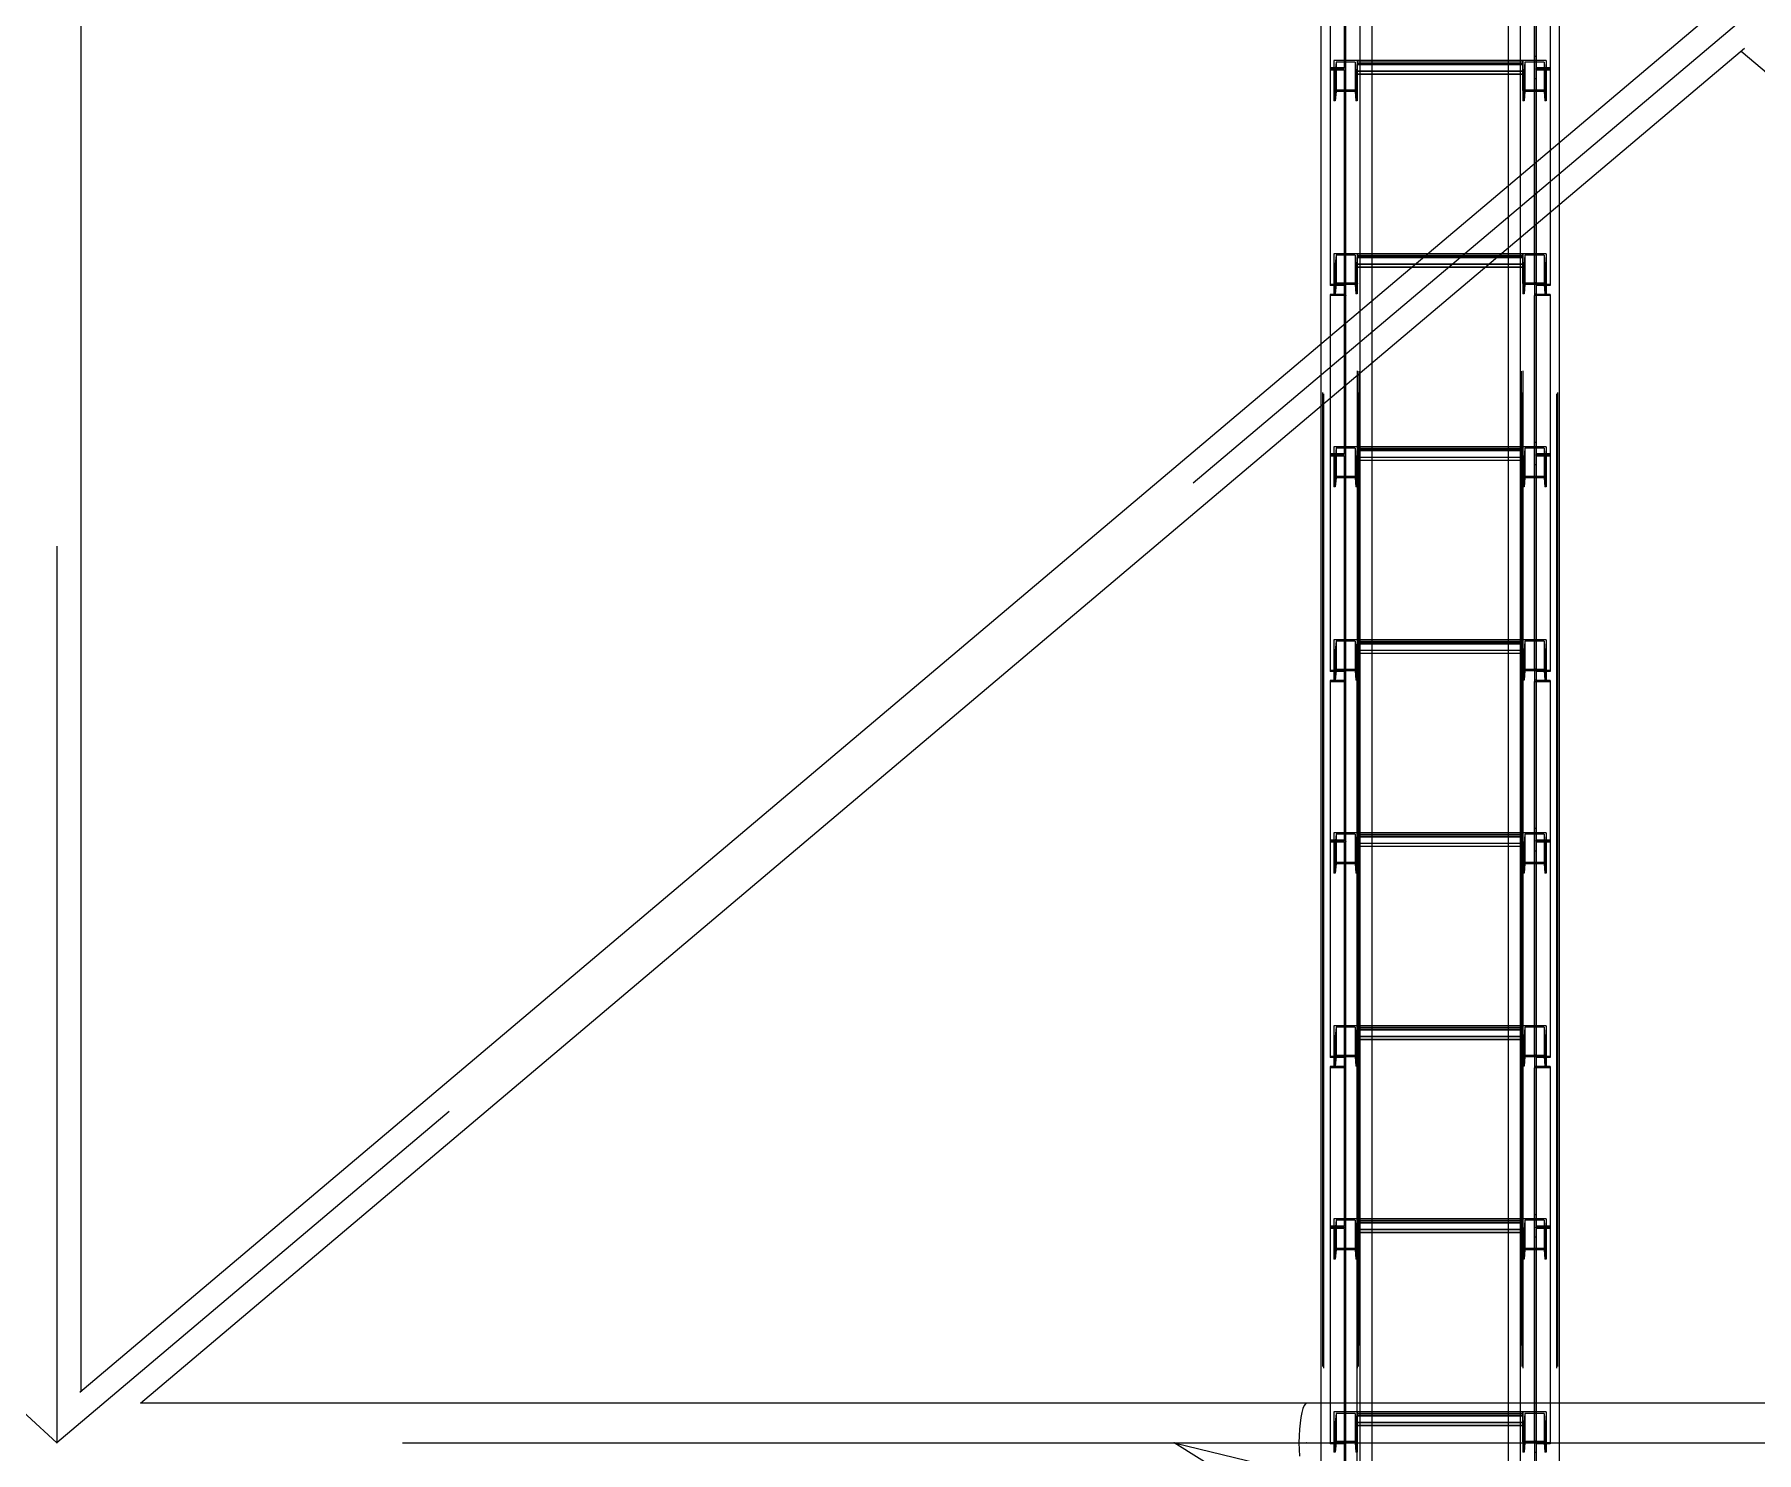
# Model space of a CAD drawing. Header units: millimetres. Extents: x 150209.93 to 150215.05, y 136675.65 to 136679.93.
# Drawn here: x 150210.5993 to 150210.7762, y 136676.4997 to 136676.6453 of the extents above; entities that cross this region are included whole.
import ezdxf

# ---------------------------------------------------------------- set-up
doc = ezdxf.new("R2010")
doc.units = ezdxf.units.MM
doc.header["$LTSCALE"] = 0.25
for name, pattern in [('CENTER', [50.8, 31.75, -6.35, 6.35, -6.35]), ('XKITLINE00', [0]), ('XKITLINE02', [4, 2, -2]), ('XKITLINE03', [6, 3, -1, 1, -1])]:
    doc.linetypes.add(name, pattern=pattern)

# ---------------------------------------------------------------- blocks, each defined once
blk = doc.blocks.new('çatıı')
at = {"color": 116, "linetype": 'XKITLINE02', "true_color": 0x136734}
for p, q in [((9034.61, 5900.27), (9034.61, 4257.56)), ((9035.46, 5900.09), (9035.46, 4257.75)), ((9118.76, 5900.09), (9118.76, 4257.75)), ((9119.61, 5900.27), (9119.61, 4257.56)), ((9015.93, 5889.26), (9015.93, 4290.38)), ((9016.78, 5889.26), (9016.78, 4263.02)), ((9035.08, 5889.26), (9035.08, 4263.02)), ((9118.31, 5889.26), (9118.31, 4301.37)), ((9119.16, 5889.26), (9119.16, 4263.02)), ((9137.46, 5889.26), (9137.46, 4263.02)), ((9017.31, 5888.53), (9017.31, 4262.57)), ((9034.55, 5888.53), (9034.54, 4262.57)), ((9119.69, 5888.53), (9119.69, 4262.57)), ((9136.93, 5888.53), (9136.92, 4262.57)), ((9112.11, 5857.04), (9112.11, 4260.27)), ((9042.11, 5840.34), (9042.11, 4260.16)), ((9020.63, 5137.82), (9020.63, 5055.26)), ((9027.83, 5143.68), (9027.83, 5055.91)), ((9028.63, 5143.68), (9028.63, 5055.26)), ((9125.61, 5143.68), (9125.61, 5055.26)), ((9126.41, 5143.68), (9126.41, 5055.91)), ((9133.61, 5137.82), (9133.61, 5055.26)), ((9022.63, 5059.61), (9022.63, 5054.17)), ((9034.63, 5059.61), (9022.63, 5059.61)), ((9022.63, 5059.61), (9022.63, 5044.42)), ((9023.69, 5058.92), (9023.31, 5054.17)), ((9033.57, 5058.92), (9023.69, 5058.92)), ((9023.69, 5058.92), (9023.69, 5043.73)), ((9028.63, 5061.78), (9027.83, 5061.78)), ((9033.57, 5058.92), (9033.95, 5054.17)), ((9033.57, 5058.92), (9033.57, 5043.73)), ((9034.63, 5059.61), (9034.63, 5054.17)), ((9034.63, 5059.61), (9034.63, 5044.42)), ((9034.63, 5059.61), (9034.63, 5052.54)), ((9042.11, 5059.61), (9034.63, 5059.61)), ((9119.61, 5058.78), (9034.63, 5058.78)), ((9042.11, 5057.99), (9034.63, 5057.99)), ((9119.61, 5059.61), (9112.11, 5059.61)), ((9119.61, 5057.99), (9112.11, 5057.99)), ((9119.61, 5059.61), (9119.61, 5052.54)), ((9119.61, 5059.61), (9119.61, 5044.42)), ((9119.61, 5059.61), (9119.61, 5054.17)), ((9131.61, 5059.61), (9119.61, 5059.61)), ((9120.67, 5058.92), (9120.29, 5054.17)), ((9120.67, 5058.92), (9120.67, 5043.73)), ((9130.55, 5058.92), (9120.67, 5058.92)), ((9125.61, 5061.78), (9125.61, 5055.26)), ((9126.41, 5061.78), (9125.61, 5061.78)), ((9126.41, 5061.78), (9126.41, 5055.91)), ((9130.55, 5058.92), (9130.55, 5043.73)), ((9130.55, 5058.92), (9130.93, 5054.17)), ((9131.61, 5059.61), (9131.61, 5044.42)), ((9131.61, 5059.61), (9131.61, 5054.17)), ((9027.83, 5055.91), (9020.63, 5055.91)), ((9028.63, 5055.26), (9020.63, 5055.26)), ((9020.63, 5055.26), (9020.63, 5054.76)), ((9028.63, 5055.26), (9020.63, 5055.26)), ((9020.63, 5055.26), (9020.63, 4944.27)), ((9027.83, 5054.76), (9020.63, 5054.76)), ((9023.31, 5054.17), (9022.63, 5054.17)), ((9022.63, 5054.17), (9022.63, 5038.97)), ((9023.31, 5054.17), (9023.31, 5038.97)), ((9027.83, 5054.76), (9027.83, 5050.26)), ((9027.83, 5054.76), (9027.83, 4939.77)), ((9028.63, 5050.26), (9027.83, 5050.26)), ((9028.63, 5055.26), (9028.63, 4939.77)), ((9034.63, 5054.17), (9033.95, 5054.17)), ((9033.95, 5054.17), (9033.95, 5038.97)), ((9119.61, 5057.44), (9034.63, 5057.44)), ((9034.63, 5054.17), (9034.63, 5038.97)), ((9119.61, 5054.17), (9034.63, 5054.17)), ((9119.61, 5054.07), (9034.63, 5054.07)), ((9119.61, 5052.63), (9034.63, 5052.63)), ((9042.11, 5052.54), (9034.63, 5052.54)), ((9119.61, 5052.54), (9112.11, 5052.54)), ((9119.61, 5054.17), (9119.61, 5038.97)), ((9120.29, 5054.17), (9119.61, 5054.17)), ((9120.29, 5054.17), (9120.29, 5038.97)), ((9133.61, 5055.26), (9125.61, 5055.26)), ((9125.61, 5055.26), (9125.61, 4939.77)), ((9133.61, 5055.26), (9125.61, 5055.26)), ((9126.41, 5050.26), (9125.61, 5050.26)), ((9133.61, 5055.91), (9126.41, 5055.91)), ((9126.41, 5054.76), (9126.41, 4939.77)), ((9133.61, 5054.76), (9126.41, 5054.76)), ((9130.93, 5054.17), (9130.93, 5038.97)), ((9131.61, 5054.17), (9130.93, 5054.17)), ((9131.61, 5054.17), (9131.61, 5038.97)), ((9133.61, 5055.91), (9133.61, 5055.26)), ((9133.61, 5055.26), (9133.61, 4944.27)), ((9022.63, 5044.42), (9022.63, 5038.97)), ((9034.63, 5044.42), (9022.63, 5044.42)), ((9023.69, 5043.73), (9023.31, 5038.97)), ((9033.57, 5043.73), (9023.69, 5043.73)), ((9028.63, 5044.42), (9028.63, 4944.77)), ((9033.57, 5043.73), (9033.95, 5038.97)), ((9034.63, 5044.42), (9034.63, 5038.97)), ((9119.61, 5044.42), (9119.61, 5038.97)), ((9131.61, 5044.42), (9119.61, 5044.42)), ((9120.67, 5043.73), (9120.29, 5038.97)), ((9130.55, 5043.73), (9120.67, 5043.73)), ((9130.55, 5043.73), (9130.93, 5038.97)), ((9131.61, 5044.42), (9131.61, 5038.97)), ((9023.31, 5038.97), (9022.63, 5038.97)), ((9034.63, 5038.97), (9033.95, 5038.97)), ((9120.29, 5038.97), (9119.61, 5038.97)), ((9131.61, 5038.97), (9130.93, 5038.97)), ((9138.31, 5017.41), (9138.31, 4985.53)), ((9118.31, 5000.52), (9118.31, 4968.64)), ((9112.11, 4995.29), (9112.11, 4963.41)), ((9022.63, 4960.54), (9022.63, 4955.09)), ((9034.63, 4960.54), (9022.63, 4960.54)), ((9022.63, 4960.54), (9022.63, 4939.9)), ((9023.31, 4955.09), (9022.63, 4955.09)), ((9023.69, 4959.84), (9023.31, 4955.09)), ((9023.31, 4955.09), (9023.31, 4939.9)), ((9033.57, 4959.84), (9023.69, 4959.84)), ((9023.69, 4959.84), (9023.69, 4944.65)), ((9033.57, 4959.84), (9033.95, 4955.09)), ((9033.57, 4959.84), (9033.57, 4944.65)), ((9034.63, 4955.09), (9033.95, 4955.09)), ((9033.95, 4955.09), (9033.95, 4939.9)), ((9034.63, 4960.54), (9034.63, 4955.09)), ((9034.63, 4960.54), (9034.63, 4939.9)), ((9034.63, 4960.54), (9034.63, 4953.46)), ((9042.11, 4960.54), (9034.63, 4960.54)), ((9119.61, 4959.7), (9034.63, 4959.7)), ((9042.11, 4958.91), (9034.63, 4958.91)), ((9119.61, 4958.36), (9034.63, 4958.36)), ((9119.61, 4955.09), (9034.63, 4955.09)), ((9119.61, 4955), (9034.63, 4955)), ((9119.61, 4953.55), (9034.63, 4953.55)), ((9042.11, 4953.46), (9034.63, 4953.46)), ((9100.33, 4953.46), (9062.56, 4953.46)), ((9106.78, 4958.91), (9069.01, 4958.91)), ((9108.71, 4960.54), (9070.94, 4960.54)), ((9119.61, 4960.54), (9112.11, 4960.54)), ((9119.61, 4958.91), (9112.11, 4958.91)), ((9119.61, 4953.46), (9112.11, 4953.46)), ((9119.61, 4960.54), (9119.61, 4953.46)), ((9119.61, 4960.54), (9119.61, 4945.35)), ((9119.61, 4960.54), (9119.61, 4955.09)), ((9131.61, 4960.54), (9119.61, 4960.54)), ((9119.61, 4955.09), (9119.61, 4939.9)), ((9120.29, 4955.09), (9119.61, 4955.09)), ((9120.67, 4959.84), (9120.29, 4955.09)), ((9120.29, 4955.09), (9120.29, 4939.9)), ((9120.67, 4959.84), (9120.67, 4944.65)), ((9130.55, 4959.84), (9120.67, 4959.84)), ((9130.55, 4959.84), (9130.55, 4944.65)), ((9130.55, 4959.84), (9130.93, 4955.09)), ((9130.93, 4955.09), (9130.93, 4939.9)), ((9131.61, 4955.09), (9130.93, 4955.09)), ((9131.61, 4960.54), (9131.61, 4945.35)), ((9131.61, 4960.54), (9131.61, 4955.09)), ((9131.61, 4955.09), (9131.61, 4939.9)), ((9028.63, 4944.77), (9020.63, 4944.77)), ((9027.83, 4944.27), (9020.63, 4944.27)), ((9034.63, 4945.35), (9022.63, 4945.35)), ((9023.69, 4944.65), (9023.31, 4939.9)), ((9033.57, 4944.65), (9023.69, 4944.65)), ((9028.63, 4945.53), (9027.83, 4945.53)), ((9027.83, 4945.53), (9027.83, 4939.67)), ((9027.83, 4945.53), (9027.83, 4857.76)), ((9028.63, 4945.53), (9028.63, 4939.02)), ((9028.63, 4945.53), (9028.63, 4857.11)), ((9033.57, 4944.65), (9033.95, 4939.9)), ((9119.61, 4945.35), (9119.61, 4939.9)), ((9131.61, 4945.35), (9119.61, 4945.35)), ((9120.67, 4944.65), (9120.29, 4939.9)), ((9130.55, 4944.65), (9120.67, 4944.65)), ((9125.61, 4945.53), (9125.61, 4857.11)), ((9126.41, 4945.53), (9125.61, 4945.53)), ((9133.61, 4944.77), (9125.61, 4944.77)), ((9126.41, 4945.53), (9126.41, 4857.76)), ((9133.61, 4944.27), (9126.41, 4944.27)), ((9130.55, 4944.65), (9130.93, 4939.9)), ((9131.61, 4945.35), (9131.61, 4939.9)), ((9027.83, 4939.67), (9020.63, 4939.67)), ((9020.63, 4939.67), (9020.63, 4939.02)), ((9020.63, 4939.67), (9020.63, 4857.11)), ((9028.63, 4939.02), (9020.63, 4939.02)), ((9023.31, 4939.9), (9022.63, 4939.9)), ((9028.63, 4939.77), (9027.83, 4939.77)), ((9034.63, 4939.9), (9033.95, 4939.9)), ((9042.11, 4936.2), (9042.11, 4904.32)), ((9120.29, 4939.9), (9119.61, 4939.9)), ((9126.41, 4939.77), (9125.61, 4939.77)), ((9133.61, 4939.02), (9125.61, 4939.02)), ((9133.61, 4939.67), (9126.41, 4939.67)), ((9131.61, 4939.9), (9130.93, 4939.9)), ((9133.61, 4939.67), (9133.61, 4857.11)), ((9035.93, 4930.98), (9035.93, 4899.1)), ((9015.93, 4914.1), (9015.93, 4882.21)), ((9028.63, 4863.62), (9027.83, 4863.62)), ((9125.61, 4863.62), (9125.61, 4857.11)), ((9126.41, 4863.62), (9125.61, 4863.62)), ((9126.41, 4863.62), (9126.41, 4857.76)), ((9027.83, 4857.76), (9020.63, 4857.76)), ((9020.63, 4857.11), (9020.63, 4856.61)), ((9028.63, 4857.11), (9020.63, 4857.11)), ((9020.63, 4857.11), (9020.63, 4746.12)), ((9028.63, 4857.11), (9020.63, 4857.11)), ((9027.83, 4856.61), (9020.63, 4856.61)), ((9022.63, 4861.46), (9022.63, 4856.01)), ((9034.63, 4861.46), (9022.63, 4861.46)), ((9022.63, 4861.46), (9022.63, 4846.27)), ((9023.31, 4856.01), (9022.63, 4856.01)), ((9022.63, 4856.01), (9022.63, 4840.82)), ((9023.69, 4860.77), (9023.31, 4856.01)), ((9023.31, 4856.01), (9023.31, 4840.82)), ((9033.57, 4860.77), (9023.69, 4860.77)), ((9023.69, 4860.77), (9023.69, 4845.58)), ((9027.83, 4856.61), (9027.83, 4852.11)), ((9027.83, 4856.61), (9027.83, 4741.62)), ((9028.63, 4857.11), (9028.63, 4741.62)), ((9033.57, 4860.77), (9033.95, 4856.01)), ((9033.57, 4860.77), (9033.57, 4845.58)), ((9034.63, 4856.01), (9033.95, 4856.01)), ((9033.95, 4856.01), (9033.95, 4840.82)), ((9034.63, 4861.46), (9034.63, 4856.01)), ((9034.63, 4861.46), (9034.63, 4846.27)), ((9034.63, 4861.46), (9034.63, 4854.39)), ((9042.11, 4861.46), (9034.63, 4861.46)), ((9119.61, 4860.62), (9034.63, 4860.62)), ((9042.11, 4859.83), (9034.63, 4859.83)), ((9119.61, 4859.29), (9034.63, 4859.29)), ((9034.63, 4856.01), (9034.63, 4840.82)), ((9119.61, 4856.01), (9034.63, 4856.01)), ((9119.61, 4855.92), (9034.63, 4855.92)), ((9119.61, 4861.46), (9112.11, 4861.46)), ((9119.61, 4859.83), (9112.11, 4859.83)), ((9119.61, 4861.46), (9119.61, 4854.39)), ((9119.61, 4861.46), (9119.61, 4846.27)), ((9119.61, 4861.46), (9119.61, 4856.01)), ((9131.61, 4861.46), (9119.61, 4861.46)), ((9119.61, 4856.01), (9119.61, 4840.82)), ((9120.29, 4856.01), (9119.61, 4856.01)), ((9120.67, 4860.77), (9120.29, 4856.01)), ((9120.29, 4856.01), (9120.29, 4840.82)), ((9120.67, 4860.77), (9120.67, 4845.58)), ((9130.55, 4860.77), (9120.67, 4860.77)), ((9125.61, 4857.11), (9125.61, 4741.62)), ((9133.61, 4857.11), (9125.61, 4857.11)), ((9133.61, 4857.11), (9125.61, 4857.11)), ((9133.61, 4857.76), (9126.41, 4857.76)), ((9126.41, 4856.61), (9126.41, 4741.62)), ((9133.61, 4856.61), (9126.41, 4856.61)), ((9130.55, 4860.77), (9130.55, 4845.58)), ((9130.55, 4860.77), (9130.93, 4856.01)), ((9130.93, 4856.01), (9130.93, 4840.82)), ((9131.61, 4856.01), (9130.93, 4856.01)), ((9131.61, 4861.46), (9131.61, 4846.27)), ((9131.61, 4861.46), (9131.61, 4856.01)), ((9131.61, 4856.01), (9131.61, 4840.82)), ((9133.61, 4857.76), (9133.61, 4857.11)), ((9133.61, 4857.11), (9133.61, 4746.12)), ((9022.63, 4846.27), (9022.63, 4840.82)), ((9034.63, 4846.27), (9022.63, 4846.27)), ((9028.63, 4852.11), (9027.83, 4852.11)), ((9028.63, 4846.27), (9028.63, 4746.62)), ((9119.61, 4854.48), (9034.63, 4854.48)), ((9042.11, 4854.39), (9034.63, 4854.39)), ((9034.63, 4846.27), (9034.63, 4840.82)), ((9119.61, 4854.39), (9112.11, 4854.39)), ((9119.61, 4846.27), (9119.61, 4840.82)), ((9131.61, 4846.27), (9119.61, 4846.27)), ((9126.41, 4852.11), (9125.61, 4852.11)), ((9131.61, 4846.27), (9131.61, 4840.82)), ((9023.31, 4840.82), (9022.63, 4840.82)), ((9023.69, 4845.58), (9023.31, 4840.82)), ((9033.57, 4845.58), (9023.69, 4845.58)), ((9033.57, 4845.58), (9033.95, 4840.82)), ((9034.63, 4840.82), (9033.95, 4840.82)), ((9120.29, 4840.82), (9119.61, 4840.82)), ((9120.67, 4845.58), (9120.29, 4840.82)), ((9130.55, 4845.58), (9120.67, 4845.58)), ((9130.55, 4845.58), (9130.93, 4840.82)), ((9131.61, 4840.82), (9130.93, 4840.82)), ((9022.63, 4762.39), (9022.63, 4756.94)), ((9034.63, 4762.39), (9022.63, 4762.39)), ((9022.63, 4762.39), (9022.63, 4741.74)), ((9023.69, 4761.69), (9023.31, 4756.94)), ((9033.57, 4761.69), (9023.69, 4761.69)), ((9023.69, 4761.69), (9023.69, 4746.5)), ((9033.57, 4761.69), (9033.95, 4756.94)), ((9033.57, 4761.69), (9033.57, 4746.5)), ((9034.63, 4762.39), (9034.63, 4756.94)), ((9034.63, 4762.39), (9034.63, 4741.74)), ((9034.63, 4762.39), (9034.63, 4755.31)), ((9042.11, 4762.39), (9034.63, 4762.39)), ((9119.61, 4761.55), (9034.63, 4761.55)), ((9042.11, 4760.76), (9034.63, 4760.76)), ((9119.61, 4760.21), (9034.63, 4760.21)), ((9119.61, 4762.39), (9112.11, 4762.39)), ((9119.61, 4760.76), (9112.11, 4760.76)), ((9119.61, 4762.39), (9119.61, 4755.31)), ((9119.61, 4762.39), (9119.61, 4747.19)), ((9119.61, 4762.39), (9119.61, 4756.94)), ((9131.61, 4762.39), (9119.61, 4762.39)), ((9120.67, 4761.69), (9120.29, 4756.94)), ((9120.67, 4761.69), (9120.67, 4746.5)), ((9130.55, 4761.69), (9120.67, 4761.69)), ((9130.55, 4761.69), (9130.55, 4746.5)), ((9130.55, 4761.69), (9130.93, 4756.94)), ((9131.61, 4762.39), (9131.61, 4747.19)), ((9131.61, 4762.39), (9131.61, 4756.94)), ((9023.31, 4756.94), (9022.63, 4756.94)), ((9023.31, 4756.94), (9023.31, 4741.74)), ((9034.63, 4756.94), (9033.95, 4756.94)), ((9033.95, 4756.94), (9033.95, 4741.74)), ((9119.61, 4756.94), (9034.63, 4756.94)), ((9119.61, 4756.84), (9034.63, 4756.84)), ((9119.61, 4755.4), (9034.63, 4755.4)), ((9042.11, 4755.31), (9034.63, 4755.31)), ((9119.61, 4755.31), (9112.11, 4755.31)), ((9119.61, 4756.94), (9119.61, 4741.74)), ((9120.29, 4756.94), (9119.61, 4756.94)), ((9120.29, 4756.94), (9120.29, 4741.74)), ((9130.93, 4756.94), (9130.93, 4741.74)), ((9131.61, 4756.94), (9130.93, 4756.94)), ((9131.61, 4756.94), (9131.61, 4741.74)), ((9028.63, 4746.62), (9020.63, 4746.62)), ((9027.83, 4746.12), (9020.63, 4746.12)), ((9027.83, 4741.52), (9020.63, 4741.52)), ((9020.63, 4741.52), (9020.63, 4740.86)), ((9020.63, 4741.52), (9020.63, 4658.96)), ((9028.63, 4740.86), (9020.63, 4740.86)), ((9034.63, 4747.19), (9022.63, 4747.19)), ((9023.31, 4741.74), (9022.63, 4741.74)), ((9023.69, 4746.5), (9023.31, 4741.74)), ((9033.57, 4746.5), (9023.69, 4746.5)), ((9028.63, 4747.38), (9027.83, 4747.38)), ((9027.83, 4747.38), (9027.83, 4741.52)), ((9027.83, 4747.38), (9027.83, 4659.61)), ((9028.63, 4741.62), (9027.83, 4741.62)), ((9028.63, 4747.38), (9028.63, 4740.86)), ((9028.63, 4747.38), (9028.63, 4658.96)), ((9033.57, 4746.5), (9033.95, 4741.74)), ((9034.63, 4741.74), (9033.95, 4741.74)), ((9119.61, 4747.19), (9119.61, 4741.74)), ((9131.61, 4747.19), (9119.61, 4747.19)), ((9120.29, 4741.74), (9119.61, 4741.74)), ((9120.67, 4746.5), (9120.29, 4741.74)), ((9130.55, 4746.5), (9120.67, 4746.5)), ((9125.61, 4747.38), (9125.61, 4658.96)), ((9126.41, 4747.38), (9125.61, 4747.38)), ((9133.61, 4746.62), (9125.61, 4746.62)), ((9126.41, 4741.62), (9125.61, 4741.62)), ((9133.61, 4740.86), (9125.61, 4740.86)), ((9126.41, 4747.38), (9126.41, 4659.61)), ((9133.61, 4746.12), (9126.41, 4746.12)), ((9133.61, 4741.52), (9126.41, 4741.52)), ((9130.55, 4746.5), (9130.93, 4741.74)), ((9131.61, 4741.74), (9130.93, 4741.74)), ((9131.61, 4747.19), (9131.61, 4741.74)), ((9133.61, 4741.52), (9133.61, 4658.96)), ((9022.63, 4663.31), (9022.63, 4657.86)), ((9034.63, 4663.31), (9022.63, 4663.31)), ((9022.63, 4663.31), (9022.63, 4642.67)), ((9023.69, 4662.62), (9023.31, 4657.86)), ((9033.57, 4662.62), (9023.69, 4662.62)), ((9023.69, 4662.62), (9023.69, 4647.42)), ((9028.63, 4665.47), (9027.83, 4665.47)), ((9033.57, 4662.62), (9033.95, 4657.86)), ((9033.57, 4662.62), (9033.57, 4647.42)), ((9034.63, 4663.31), (9034.63, 4657.86)), ((9034.63, 4663.31), (9034.63, 4642.67)), ((9034.63, 4663.31), (9034.63, 4656.23)), ((9042.11, 4663.31), (9034.63, 4663.31)), ((9119.61, 4662.47), (9034.63, 4662.47)), ((9042.11, 4661.68), (9034.63, 4661.68)), ((9119.61, 4661.13), (9034.63, 4661.13)), ((9119.61, 4663.31), (9112.11, 4663.31)), ((9119.61, 4661.68), (9112.11, 4661.68)), ((9119.61, 4663.31), (9119.61, 4656.23)), ((9119.61, 4663.31), (9119.61, 4648.12)), ((9119.61, 4663.31), (9119.61, 4657.86)), ((9131.61, 4663.31), (9119.61, 4663.31)), ((9120.67, 4662.62), (9120.29, 4657.86)), ((9120.67, 4662.62), (9120.67, 4647.42)), ((9130.55, 4662.62), (9120.67, 4662.62)), ((9125.61, 4665.47), (9125.61, 4658.96)), ((9126.41, 4665.47), (9125.61, 4665.47)), ((9126.41, 4665.47), (9126.41, 4659.61)), ((9130.55, 4662.62), (9130.55, 4647.42)), ((9130.55, 4662.62), (9130.93, 4657.86)), ((9131.61, 4663.31), (9131.61, 4648.12)), ((9131.61, 4663.31), (9131.61, 4657.86)), ((9027.83, 4659.61), (9020.63, 4659.61)), ((9020.63, 4658.96), (9020.63, 4658.46)), ((9028.63, 4658.96), (9020.63, 4658.96)), ((9020.63, 4658.96), (9020.63, 4547.97)), ((9028.63, 4658.96), (9020.63, 4658.96)), ((9027.83, 4658.46), (9020.63, 4658.46)), ((9023.31, 4657.86), (9022.63, 4657.86)), ((9023.31, 4657.86), (9023.31, 4642.67)), ((9027.83, 4658.46), (9027.83, 4653.95)), ((9027.83, 4658.46), (9027.83, 4543.47)), ((9028.63, 4653.95), (9027.83, 4653.95)), ((9028.63, 4658.96), (9028.63, 4543.47)), ((9034.63, 4657.86), (9033.95, 4657.86)), ((9033.95, 4657.86), (9033.95, 4642.67)), ((9119.61, 4657.86), (9034.63, 4657.86)), ((9119.61, 4657.77), (9034.63, 4657.77)), ((9119.61, 4656.33), (9034.63, 4656.33)), ((9042.11, 4656.23), (9034.63, 4656.23)), ((9119.61, 4656.23), (9112.11, 4656.23)), ((9119.61, 4657.86), (9119.61, 4642.67)), ((9120.29, 4657.86), (9119.61, 4657.86)), ((9120.29, 4657.86), (9120.29, 4642.67)), ((9125.61, 4658.96), (9125.61, 4543.47)), ((9133.61, 4658.96), (9125.61, 4658.96)), ((9133.61, 4658.96), (9125.61, 4658.96)), ((9126.41, 4653.95), (9125.61, 4653.95)), ((9133.61, 4659.61), (9126.41, 4659.61)), ((9126.41, 4658.46), (9126.41, 4543.47)), ((9133.61, 4658.46), (9126.41, 4658.46)), ((9130.93, 4657.86), (9130.93, 4642.67)), ((9131.61, 4657.86), (9130.93, 4657.86)), ((9131.61, 4657.86), (9131.61, 4642.67)), ((9133.61, 4659.61), (9133.61, 4658.96)), ((9133.61, 4658.96), (9133.61, 4547.97)), ((9034.63, 4648.12), (9022.63, 4648.12)), ((9023.31, 4642.67), (9022.63, 4642.67)), ((9023.69, 4647.42), (9023.31, 4642.67)), ((9033.57, 4647.42), (9023.69, 4647.42)), ((9028.63, 4648.12), (9028.63, 4548.47)), ((9033.57, 4647.42), (9033.95, 4642.67)), ((9034.63, 4642.67), (9033.95, 4642.67)), ((9119.61, 4648.12), (9119.61, 4642.67)), ((9131.61, 4648.12), (9119.61, 4648.12)), ((9120.29, 4642.67), (9119.61, 4642.67)), ((9120.67, 4647.42), (9120.29, 4642.67)), ((9130.55, 4647.42), (9120.67, 4647.42)), ((9130.55, 4647.42), (9130.93, 4642.67)), ((9131.61, 4642.67), (9130.93, 4642.67)), ((9131.61, 4648.12), (9131.61, 4642.67)), ((9022.63, 4564.23), (9022.63, 4558.79)), ((9034.63, 4564.23), (9022.63, 4564.23)), ((9022.63, 4564.23), (9022.63, 4548.47)), ((9023.69, 4563.54), (9023.31, 4558.79)), ((9033.57, 4563.54), (9023.69, 4563.54)), ((9023.69, 4563.54), (9023.69, 4548.35)), ((9033.57, 4563.54), (9033.95, 4558.79)), ((9033.57, 4563.54), (9033.57, 4548.35)), ((9034.63, 4564.23), (9034.63, 4557.16)), ((9042.11, 4564.23), (9034.63, 4564.23)), ((9034.63, 4564.23), (9034.63, 4558.79)), ((9034.63, 4564.23), (9034.63, 4549.04)), ((9119.61, 4563.4), (9034.63, 4563.4)), ((9119.61, 4564.23), (9112.11, 4564.23)), ((9119.61, 4564.23), (9119.61, 4557.16)), ((9119.61, 4564.23), (9119.61, 4549.04)), ((9119.61, 4564.23), (9119.61, 4558.79)), ((9131.61, 4564.23), (9119.61, 4564.23)), ((9120.67, 4563.54), (9120.29, 4558.79)), ((9120.67, 4563.54), (9120.67, 4548.35)), ((9130.55, 4563.54), (9120.67, 4563.54)), ((9130.55, 4563.54), (9130.55, 4548.35)), ((9130.55, 4563.54), (9130.93, 4558.79)), ((9131.61, 4564.23), (9131.61, 4549.04)), ((9131.61, 4564.23), (9131.61, 4558.79)), ((9023.31, 4558.79), (9022.63, 4558.79)), ((9022.63, 4558.79), (9022.63, 4543.59)), ((9023.31, 4558.79), (9023.31, 4543.59)), ((9034.63, 4558.79), (9033.95, 4558.79)), ((9033.95, 4558.79), (9033.95, 4543.59)), ((9042.11, 4562.61), (9034.63, 4562.61)), ((9119.61, 4562.06), (9034.63, 4562.06)), ((9119.61, 4558.79), (9034.63, 4558.79)), ((9034.63, 4558.79), (9034.63, 4543.59)), ((9119.61, 4558.69), (9034.63, 4558.69)), ((9119.61, 4557.25), (9034.63, 4557.25)), ((9042.11, 4557.16), (9034.63, 4557.16)), ((9119.61, 4562.61), (9112.11, 4562.61)), ((9119.61, 4557.16), (9112.11, 4557.16)), ((9119.61, 4558.79), (9119.61, 4543.59)), ((9120.29, 4558.79), (9119.61, 4558.79)), ((9120.29, 4558.79), (9120.29, 4543.59)), ((9130.93, 4558.79), (9130.93, 4543.59)), ((9131.61, 4558.79), (9130.93, 4558.79)), ((9131.61, 4558.79), (9131.61, 4543.59)), ((9028.63, 4548.47), (9020.63, 4548.47)), ((9027.83, 4547.97), (9020.63, 4547.97)), ((9034.63, 4549.04), (9022.63, 4549.04)), ((9022.63, 4548.47), (9022.63, 4543.59)), ((9023.69, 4548.35), (9023.31, 4543.59)), ((9033.57, 4548.35), (9023.69, 4548.35)), ((9028.63, 4549.23), (9027.83, 4549.23)), ((9027.83, 4549.23), (9027.83, 4543.36)), ((9027.83, 4549.23), (9027.83, 4461.46)), ((9028.63, 4549.23), (9028.63, 4542.71)), ((9028.63, 4549.23), (9028.63, 4460.81)), ((9033.57, 4548.35), (9033.95, 4543.59)), ((9034.63, 4549.04), (9034.63, 4543.59)), ((9119.61, 4549.04), (9119.61, 4543.59)), ((9131.61, 4549.04), (9119.61, 4549.04)), ((9120.67, 4548.35), (9120.29, 4543.59)), ((9130.55, 4548.35), (9120.67, 4548.35)), ((9125.61, 4549.23), (9125.61, 4460.81)), ((9126.41, 4549.23), (9125.61, 4549.23)), ((9133.61, 4548.47), (9125.61, 4548.47)), ((9126.41, 4549.23), (9126.41, 4461.46)), ((9133.61, 4547.97), (9126.41, 4547.97)), ((9130.55, 4548.35), (9130.93, 4543.59)), ((9131.61, 4549.04), (9131.61, 4543.59)), ((9027.83, 4543.36), (9020.63, 4543.36)), ((9020.63, 4543.36), (9020.63, 4542.71)), ((9020.63, 4543.36), (9020.63, 4460.81)), ((9028.63, 4542.71), (9020.63, 4542.71)), ((9023.31, 4543.59), (9022.63, 4543.59)), ((9028.63, 4543.47), (9027.83, 4543.47)), ((9034.63, 4543.59), (9033.95, 4543.59)), ((9120.29, 4543.59), (9119.61, 4543.59)), ((9126.41, 4543.47), (9125.61, 4543.47)), ((9133.61, 4542.71), (9125.61, 4542.71)), ((9133.61, 4543.36), (9126.41, 4543.36)), ((9131.61, 4543.59), (9130.93, 4543.59)), ((9133.61, 4543.36), (9133.61, 4460.81)), ((9028.63, 4467.32), (9027.83, 4467.32)), ((9125.61, 4467.32), (9125.61, 4460.81)), ((9126.41, 4467.32), (9125.61, 4467.32)), ((9126.41, 4467.32), (9126.41, 4461.46)), ((9027.83, 4461.46), (9020.63, 4461.46)), ((9020.63, 4460.81), (9020.63, 4460.31)), ((9028.63, 4460.81), (9020.63, 4460.81)), ((9020.63, 4460.81), (9020.63, 4349.82)), ((9028.63, 4460.81), (9020.63, 4460.81)), ((9027.83, 4460.31), (9020.63, 4460.31)), ((9022.63, 4465.16), (9022.63, 4459.71)), ((9034.63, 4465.16), (9022.63, 4465.16)), ((9022.63, 4465.16), (9022.63, 4444.52)), ((9023.31, 4459.71), (9022.63, 4459.71)), ((9023.69, 4464.47), (9023.31, 4459.71)), ((9023.31, 4459.71), (9023.31, 4444.52)), ((9033.57, 4464.47), (9023.69, 4464.47)), ((9023.69, 4464.47), (9023.69, 4449.27)), ((9027.83, 4460.31), (9027.83, 4455.8)), ((9027.83, 4460.31), (9027.83, 4345.32)), ((9028.63, 4460.81), (9028.63, 4455.8)), ((9028.63, 4460.81), (9028.63, 4345.32)), ((9033.57, 4464.47), (9033.95, 4459.71)), ((9033.57, 4464.47), (9033.57, 4449.27)), ((9034.63, 4459.71), (9033.95, 4459.71)), ((9033.95, 4459.71), (9033.95, 4444.52)), ((9034.63, 4465.16), (9034.63, 4458.08)), ((9042.11, 4465.16), (9034.63, 4465.16)), ((9034.63, 4465.16), (9034.63, 4459.71)), ((9034.63, 4465.16), (9034.63, 4444.52)), ((9119.61, 4464.32), (9034.63, 4464.32)), ((9042.11, 4463.53), (9034.63, 4463.53)), ((9119.61, 4462.98), (9034.63, 4462.98)), ((9119.61, 4459.71), (9034.63, 4459.71)), ((9119.61, 4459.62), (9034.63, 4459.62)), ((9119.61, 4458.17), (9034.63, 4458.17)), ((9042.11, 4458.08), (9034.63, 4458.08)), ((9119.61, 4465.16), (9112.11, 4465.16)), ((9119.61, 4463.53), (9112.11, 4463.53)), ((9119.61, 4458.08), (9112.11, 4458.08)), ((9119.61, 4465.16), (9119.61, 4458.08)), ((9119.61, 4465.16), (9119.61, 4449.97)), ((9119.61, 4465.16), (9119.61, 4459.71)), ((9131.61, 4465.16), (9119.61, 4465.16)), ((9119.61, 4459.71), (9119.61, 4444.52)), ((9120.29, 4459.71), (9119.61, 4459.71)), ((9120.67, 4464.47), (9120.29, 4459.71)), ((9120.29, 4459.71), (9120.29, 4444.52)), ((9120.67, 4464.47), (9120.67, 4449.27)), ((9130.55, 4464.47), (9120.67, 4464.47)), ((9133.61, 4460.81), (9125.61, 4460.81)), ((9125.61, 4460.81), (9125.61, 4345.31)), ((9133.61, 4460.81), (9125.61, 4460.81)), ((9133.61, 4461.46), (9126.41, 4461.46)), ((9126.41, 4460.31), (9126.41, 4345.31)), ((9133.61, 4460.31), (9126.41, 4460.31)), ((9130.55, 4464.47), (9130.55, 4449.27)), ((9130.55, 4464.47), (9130.93, 4459.71)), ((9130.93, 4459.71), (9130.93, 4444.52)), ((9131.61, 4459.71), (9130.93, 4459.71)), ((9131.61, 4465.16), (9131.61, 4449.97)), ((9131.61, 4465.16), (9131.61, 4459.71)), ((9131.61, 4459.71), (9131.61, 4444.52)), ((9133.61, 4461.46), (9133.61, 4460.81)), ((9133.61, 4460.81), (9133.61, 4349.82)), ((9034.63, 4449.97), (9022.63, 4449.97)), ((9023.69, 4449.27), (9023.31, 4444.52)), ((9033.57, 4449.27), (9023.69, 4449.27)), ((9028.63, 4455.8), (9027.83, 4455.8)), ((9033.57, 4449.27), (9033.95, 4444.52)), ((9119.61, 4449.97), (9119.61, 4444.52)), ((9131.61, 4449.97), (9119.61, 4449.97)), ((9120.67, 4449.27), (9120.29, 4444.52)), ((9130.55, 4449.27), (9120.67, 4449.27)), ((9126.41, 4455.8), (9125.61, 4455.8)), ((9130.55, 4449.27), (9130.93, 4444.52)), ((9131.61, 4449.97), (9131.61, 4444.52)), ((9023.31, 4444.52), (9022.63, 4444.52)), ((9034.63, 4444.52), (9033.95, 4444.52)), ((9120.29, 4444.52), (9119.61, 4444.52)), ((9131.61, 4444.52), (9130.93, 4444.52)), ((9015.93, 4370.57), (9015.93, 4326.16)), ((9035.93, 4370.57), (9035.93, 4321.32)), ((9042.11, 4370.57), (9042.11, 4319.82)), ((9112.11, 4370.57), (9112.11, 4329.97)), ((9118.31, 4370.57), (9118.31, 4329.97)), ((9138.31, 4370.57), (9138.31, 4329.97)), ((9022.63, 4366.08), (9022.63, 4360.63)), ((9034.63, 4366.08), (9022.63, 4366.08)), ((9022.63, 4366.08), (9022.63, 4345.44)), ((9023.31, 4360.63), (9022.63, 4360.63)), ((9023.69, 4365.39), (9023.31, 4360.63)), ((9023.31, 4360.63), (9023.31, 4345.44)), ((9033.57, 4365.39), (9023.69, 4365.39)), ((9023.69, 4365.39), (9023.69, 4350.2)), ((9033.57, 4365.39), (9033.95, 4360.63)), ((9033.57, 4365.39), (9033.57, 4350.2)), ((9034.63, 4360.63), (9033.95, 4360.63)), ((9033.95, 4360.63), (9033.95, 4345.44)), ((9034.63, 4366.08), (9034.63, 4360.63)), ((9034.63, 4366.08), (9034.63, 4345.44)), ((9034.63, 4366.08), (9034.63, 4359.01)), ((9119.61, 4366.08), (9034.63, 4366.08)), ((9119.61, 4365.24), (9034.63, 4365.24)), ((9119.61, 4364.45), (9034.63, 4364.45)), ((9119.61, 4363.91), (9034.63, 4363.91)), ((9119.61, 4360.63), (9034.63, 4360.63)), ((9119.61, 4360.54), (9034.63, 4360.54)), ((9119.61, 4366.08), (9119.61, 4350.89)), ((9119.61, 4366.08), (9119.61, 4360.63)), ((9131.61, 4366.08), (9119.61, 4366.08)), ((9119.61, 4366.08), (9119.61, 4359.01)), ((9119.61, 4360.63), (9119.61, 4345.44)), ((9120.29, 4360.63), (9119.61, 4360.63)), ((9120.67, 4365.39), (9120.29, 4360.63)), ((9120.29, 4360.63), (9120.29, 4345.44)), ((9120.67, 4365.39), (9120.67, 4350.2)), ((9130.55, 4365.39), (9120.67, 4365.39)), ((9130.55, 4365.39), (9130.55, 4350.2)), ((9130.55, 4365.39), (9130.93, 4360.63)), ((9130.93, 4360.63), (9130.93, 4345.44)), ((9131.61, 4360.63), (9130.93, 4360.63)), ((9131.61, 4366.08), (9131.61, 4350.89)), ((9131.61, 4366.08), (9131.61, 4360.63)), ((9131.61, 4360.63), (9131.61, 4345.44)), ((9034.63, 4350.89), (9022.63, 4350.89)), ((9028.63, 4351.08), (9027.83, 4351.08)), ((9027.83, 4351.08), (9027.83, 4345.21)), ((9027.83, 4351.08), (9027.83, 4263.31)), ((9028.63, 4351.08), (9028.63, 4344.56)), ((9028.63, 4351.08), (9028.63, 4262.65)), ((9119.61, 4359.1), (9034.63, 4359.1)), ((9119.61, 4359.01), (9034.63, 4359.01)), ((9119.61, 4350.89), (9119.61, 4345.44)), ((9131.61, 4350.89), (9119.61, 4350.89)), ((9125.61, 4351.08), (9125.61, 4262.65)), ((9126.41, 4351.08), (9125.61, 4351.08)), ((9126.41, 4351.08), (9126.41, 4263.31)), ((9131.61, 4350.89), (9131.61, 4345.44)), ((9028.63, 4350.32), (9020.63, 4350.32)), ((9027.83, 4349.82), (9020.63, 4349.82)), ((9023.31, 4345.44), (9022.63, 4345.44)), ((9023.69, 4350.2), (9023.31, 4345.44)), ((9033.57, 4350.2), (9023.69, 4350.2)), ((9028.63, 4345.32), (9027.83, 4345.32)), ((9033.57, 4350.2), (9033.95, 4345.44)), ((9034.63, 4345.44), (9033.95, 4345.44)), ((9120.29, 4345.44), (9119.61, 4345.44)), ((9120.67, 4350.2), (9120.29, 4345.44)), ((9130.55, 4350.2), (9120.67, 4350.2)), ((9133.61, 4350.32), (9125.61, 4350.32)), ((9126.41, 4345.31), (9125.61, 4345.31)), ((9133.61, 4349.82), (9126.41, 4349.82)), ((9130.55, 4350.2), (9130.93, 4345.44)), ((9131.61, 4345.44), (9130.93, 4345.44))]:
    blk.add_line(p, q, dxfattribs=at)
at = {"color": 1, "linetype": 'XKITLINE03'}
for p, q in [((9034.61, 4260.27), (9034.61, 5900.27)), ((9119.61, 5900.27), (9119.61, 4260.27)), ((9028.63, 4249.09), (9028.63, 5892.62)), ((9028.63, 5137.17), (9028.63, 5055.26)), ((9125.61, 5055.26), (9125.61, 5137.17)), ((9034.63, 5059.61), (9034.63, 5044.42)), ((9034.63, 5057.99), (9119.61, 5057.99)), ((9119.61, 5044.42), (9119.61, 5059.61)), ((9028.63, 5055.26), (9028.63, 4944.77)), ((9125.61, 4944.77), (9125.61, 5055.26)), ((9034.63, 4960.54), (9034.63, 4945.35)), ((9034.63, 4958.91), (9119.61, 4958.91)), ((9119.61, 4945.35), (9119.61, 4960.54)), ((9028.63, 4939.02), (9028.63, 4857.11)), ((9125.61, 4857.11), (9125.61, 4939.02)), ((9028.63, 4857.11), (9028.63, 4746.62)), ((9034.63, 4861.46), (9034.63, 4846.27)), ((9034.63, 4859.83), (9119.61, 4859.83)), ((9119.61, 4846.27), (9119.61, 4861.46)), ((9125.61, 4746.62), (9125.61, 4857.11)), ((9034.63, 4762.39), (9034.63, 4747.19)), ((9034.63, 4760.76), (9119.61, 4760.76)), ((9119.61, 4747.19), (9119.61, 4762.39)), ((9028.63, 4740.86), (9028.63, 4658.96)), ((9125.61, 4658.96), (9125.61, 4740.86)), ((9034.63, 4663.31), (9034.63, 4648.12)), ((9034.63, 4661.68), (9119.61, 4661.68)), ((9119.61, 4648.12), (9119.61, 4663.31)), ((9028.63, 4658.96), (9028.63, 4548.47)), ((9125.61, 4548.47), (9125.61, 4658.96)), ((9034.63, 4564.23), (9034.63, 4549.04)), ((9119.61, 4549.04), (9119.61, 4564.23)), ((9034.63, 4562.61), (9119.61, 4562.61)), ((9028.63, 4542.71), (9028.63, 4460.81)), ((9125.61, 4460.81), (9125.61, 4542.71)), ((9028.63, 4460.81), (9028.63, 4350.32)), ((9034.63, 4465.16), (9034.63, 4449.97)), ((9034.63, 4463.53), (9119.61, 4463.53)), ((9119.61, 4449.97), (9119.61, 4465.16)), ((9125.61, 4350.32), (9125.61, 4460.81)), ((9034.63, 4366.08), (9034.63, 4350.89)), ((9034.63, 4364.45), (9119.61, 4364.45)), ((9119.61, 4350.89), (9119.61, 4366.08))]:
    blk.add_line(p, q, dxfattribs=at)
at = {"color": 8, "linetype": 'CENTER'}
for p, q in [((8366.94, 4350.27), (6771.7, 5810.27)), ((10096.38, 5810.27), (8366.94, 4350.27)), ((8366.94, 5810.27), (8366.94, 4350.27)), ((7544.5, 4350.27), (9008.64, 4350.27)), ((8940.53, 4350.27), (9281.26, 4267.77)), ((9229.11, 4170.27), (8940.53, 4350.27)), ((9008.64, 4350.27), (10454.11, 4350.27))]:
    blk.add_line(p, q, dxfattribs=at)
at = {"color": 8, "linetype": 'XKITLINE00'}
for p, q in [((8379.12, 5784.05), (8379.12, 4376.5)), ((9215.82, 5082.85), (8378.7, 4376.14)), ((9233.42, 5065.82), (8409.76, 4370.49)), ((10054.3, 4369.86), (9231.66, 5064.33)), ((9008.64, 4370.57), (8409.87, 4370.57)), ((9007.29, 4369.35), (9006.66, 4367.86)), ((9007.29, 4369.35), (9006.66, 4367.86)), ((9007.95, 4370.27), (9007.29, 4369.35)), ((9007.95, 4370.27), (9007.29, 4369.35)), ((9008.64, 4370.57), (9007.95, 4370.27)), ((9008.64, 4370.57), (9007.95, 4370.27)), ((10053.45, 4370.57), (9008.64, 4370.57)), ((9005.21, 4360.42), (9004.92, 4357.22)), ((9005.61, 4363.32), (9005.21, 4360.42)), ((9006.09, 4365.83), (9005.61, 4363.32)), ((9006.66, 4367.86), (9006.09, 4365.83)), ((9004.74, 4353.8), (9004.68, 4350.27)), ((9004.92, 4357.22), (9004.74, 4353.8)), ((9004.68, 4350.27), (9004.74, 4346.75)), ((9004.74, 4346.75), (9004.92, 4343.33))]:
    blk.add_line(p, q, dxfattribs=at)
at = {"color": 7, "linetype": 'XKITLINE00'}
for p, q in [((9015.93, 5246.45), (9015.93, 4914.1)), ((9035.93, 5229.57), (9035.93, 4930.98)), ((9042.11, 5224.35), (9042.11, 4936.2)), ((9112.11, 5165.26), (9112.11, 4995.29)), ((9118.31, 5160.02), (9118.31, 5000.52)), ((9138.31, 5143.14), (9138.31, 5017.41)), ((9112.11, 5059.61), (9042.11, 5059.61)), ((9112.11, 5057.99), (9042.11, 5057.99)), ((9112.11, 5052.54), (9042.11, 5052.54)), ((9138.31, 4985.53), (9138.31, 4370.57)), ((9112.11, 4963.41), (9112.11, 4370.57)), ((9118.31, 4968.64), (9118.31, 4370.57)), ((9070.94, 4960.54), (9042.11, 4960.54)), ((9069.01, 4958.91), (9042.11, 4958.91)), ((9062.56, 4953.46), (9042.11, 4953.46)), ((9112.11, 4953.46), (9100.33, 4953.46)), ((9112.11, 4958.91), (9106.78, 4958.91)), ((9112.11, 4960.54), (9108.71, 4960.54)), ((9035.93, 4899.1), (9035.93, 4370.57)), ((9042.11, 4904.32), (9042.11, 4370.57)), ((9015.93, 4882.21), (9015.93, 4370.57)), ((9112.11, 4861.46), (9042.11, 4861.46)), ((9112.11, 4859.83), (9042.11, 4859.83)), ((9112.11, 4854.39), (9042.11, 4854.39)), ((9112.11, 4762.39), (9042.11, 4762.39)), ((9112.11, 4760.76), (9042.11, 4760.76)), ((9112.11, 4755.31), (9042.11, 4755.31)), ((9112.11, 4663.31), (9042.11, 4663.31)), ((9112.11, 4661.68), (9042.11, 4661.68)), ((9112.11, 4656.23), (9042.11, 4656.23)), ((9112.11, 4564.23), (9042.11, 4564.23)), ((9112.11, 4562.61), (9042.11, 4562.61)), ((9112.11, 4557.16), (9042.11, 4557.16)), ((9112.11, 4465.16), (9042.11, 4465.16)), ((9112.11, 4463.53), (9042.11, 4463.53)), ((9112.11, 4458.08), (9042.11, 4458.08))]:
    blk.add_line(p, q, dxfattribs=at)
at = {"color": 1, "linetype": 'XKITLINE00'}
for centre in [(9034.63, 5059.61), (9034.63, 5057.99), (9119.61, 5059.61), (9119.61, 5057.99), (9028.63, 5055.26), (9028.63, 5055.26), (9125.61, 5055.26), (9125.61, 5055.26), (9034.63, 5044.42), (9119.61, 5044.42), (9034.63, 4960.54), (9034.63, 4958.91), (9119.61, 4960.54), (9119.61, 4958.91), (9028.63, 4944.77), (9034.63, 4945.35), (9119.61, 4945.35), (9125.61, 4944.77), (9028.63, 4939.02), (9125.61, 4939.02), (9028.63, 4857.11), (9028.63, 4857.11), (9034.63, 4861.46), (9034.63, 4859.83), (9119.61, 4861.46), (9119.61, 4859.83), (9125.61, 4857.11), (9125.61, 4857.11), (9034.63, 4846.27), (9119.61, 4846.27), (9034.63, 4762.39), (9034.63, 4760.76), (9119.61, 4762.39), (9119.61, 4760.76), (9028.63, 4746.62), (9028.63, 4740.86), (9034.63, 4747.19), (9119.61, 4747.19), (9125.61, 4746.62), (9125.61, 4740.86), (9034.63, 4663.31), (9034.63, 4661.68), (9119.61, 4663.31), (9119.61, 4661.68), (9028.63, 4658.96), (9028.63, 4658.96), (9125.61, 4658.96), (9125.61, 4658.96), (9034.63, 4648.12), (9119.61, 4648.12), (9034.63, 4564.23), (9119.61, 4564.23), (9034.63, 4562.61), (9119.61, 4562.61), (9028.63, 4548.47), (9034.63, 4549.04), (9119.61, 4549.04), (9125.61, 4548.47), (9028.63, 4542.71), (9125.61, 4542.71), (9028.63, 4460.81), (9028.63, 4460.81), (9034.63, 4465.16), (9034.63, 4463.53), (9119.61, 4465.16), (9119.61, 4463.53), (9125.61, 4460.81), (9125.61, 4460.81), (9034.63, 4449.97), (9119.61, 4449.97), (9034.63, 4366.08), (9034.63, 4364.45), (9119.61, 4366.08), (9119.61, 4364.45), (9034.63, 4350.89), (9119.61, 4350.89), (9028.63, 4350.32), (9125.61, 4350.32)]:
    blk.add_circle(centre, 0.05, dxfattribs=at)
at = {"color": 8, "linetype": 'XKITLINE00'}
for centre in [(8366.94, 4350.27), (8366.94, 4350.27), (8366.94, 4350.27), (8940.53, 4350.27), (8940.53, 4350.27), (9008.64, 4350.27), (9008.64, 4350.27)]:
    blk.add_circle(centre, 0.05, dxfattribs=at)

msp = doc.modelspace()

# ---------------------------------------------------------------- block references
at = {"xscale": 0.0002000170049888334, "yscale": 0.0002000170049888334, "zscale": 0.0002000170049888334}
msp.add_blockref('çatıı', (150208.92807, 136675.63059), dxfattribs=at)

doc.saveas('drawing.dxf')
